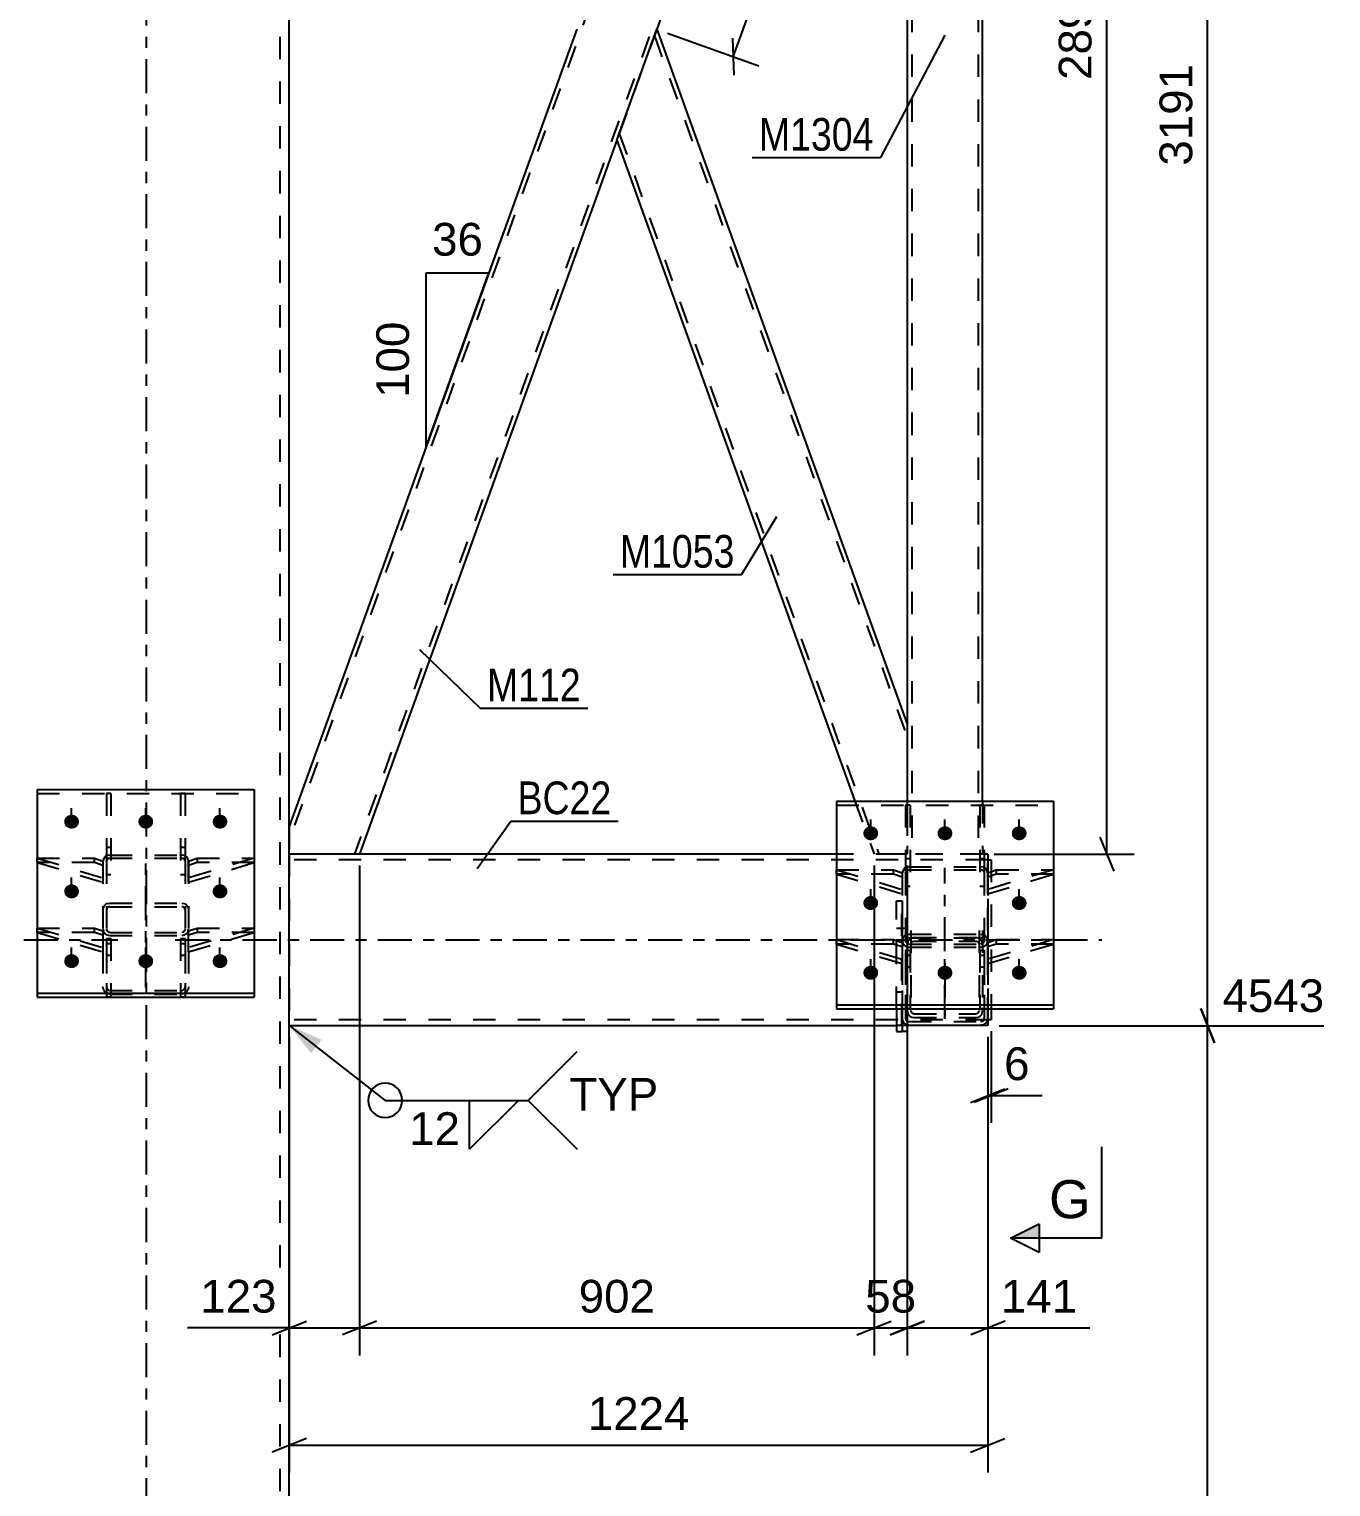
# Model space of a CAD drawing. Header units: millimetres. Extents: x -315 to 526, y -215 to 379.
# Drawn here: x -211.8 to -97.7, y 84.2 to 211.9 of the extents above; entities that cross this region are included whole.
import ezdxf

# ---------------------------------------------------------------- set-up
doc = ezdxf.new("R2010")
doc.units = ezdxf.units.MM
doc.linetypes.add('DXK_LINE_DOT2', pattern=[3.9198, 1.9599, -1.9599])
doc.linetypes.add('DXK_LINE_DOT3', pattern=[5.9187, 2.979, -0.9799, 0.9799, -0.9799])
doc.styles.add('Arial', font='arial.ttf', dxfattribs={"height": 0.2})
doc.styles.add('Arial Narrow', font='ARIALN.TTF', dxfattribs={"height": 0.2})

# ---------------------------------------------------------------- blocks, each defined once
blk = doc.blocks.new('Part-284857918-27413 - 27339')
at = {"color": 7, "linetype": 'DXK_LINE_DOT2'}
for p, q in [((-135, 143.92), (-135, 136.81)), ((-134.6, 143.92), (-135, 143.92)), ((-134.6, 143.92), (-134.6, 136.81)), ((-135, 139.23), (-134.6, 139.23)), ((-135, 138.26), (-134.6, 138.26)), ((-135, 136.81), (-134.6, 136.81))]:
    blk.add_line(p, q, dxfattribs=at)
blk = doc.blocks.new('Part-284857918-27358 - 27339')
at = {"color": 7, "linetype": 'DXK_LINE_DOT2'}
for p, q in [((-134.85, 132.93), (-134.85, 125.94)), ((-134.55, 132.93), (-134.55, 125.94)), ((-128.55, 132.93), (-128.55, 125.94)), ((-128.25, 132.93), (-128.25, 125.94)), ((-134.8, 131.93), (-134.85, 131.68)), ((-134.55, 131.68), (-134.52, 131.8)), ((-134.52, 131.8), (-134.46, 131.91)), ((-134.25, 132.32), (-134.48, 132.27)), ((-134.46, 131.91), (-134.36, 131.98)), ((-134.36, 131.98), (-134.25, 132)), ((-134.25, 132.32), (-128.85, 132.32)), ((-134.25, 132), (-128.85, 132)), ((-128.62, 132.27), (-128.85, 132.32)), ((-128.85, 132), (-128.73, 131.98)), ((-128.73, 131.98), (-128.63, 131.91)), ((-128.63, 131.91), (-128.57, 131.8)), ((-128.57, 131.8), (-128.55, 131.68)), ((-128.25, 131.68), (-128.29, 131.93)), ((-134.85, 125.94), (-134.8, 125.69)), ((-134.52, 125.81), (-134.55, 125.94)), ((-134.46, 125.71), (-134.52, 125.81)), ((-134.48, 125.35), (-134.25, 125.3)), ((-134.36, 125.64), (-134.46, 125.71)), ((-134.25, 125.62), (-134.36, 125.64)), ((-134.25, 125.62), (-128.85, 125.62)), ((-134.25, 125.3), (-128.85, 125.3)), ((-128.73, 125.64), (-128.85, 125.62)), ((-128.85, 125.3), (-128.62, 125.35)), ((-128.63, 125.71), (-128.73, 125.64)), ((-128.57, 125.81), (-128.63, 125.71)), ((-128.55, 125.94), (-128.57, 125.81)), ((-128.29, 125.69), (-128.25, 125.94))]:
    blk.add_line(p, q, dxfattribs=at)
at = {"color": 7, "linetype": 'DXK_LINE_DOT3'}
blk.add_line((-131.55, 130.05), (-131.55, 125.39), dxfattribs=at)
at = {"color": 7, "linetype": 'DXK_LINE_DOT2'}
for centre, start, end in [((-134.22, 131.71), 114.32, 159.2417), ((-128.87, 131.71), 20.7583, 65.68), ((-134.22, 125.91), 200.7583, 245.68), ((-128.87, 125.91), 294.32, 339.2417)]:
    blk.add_arc(centre, 0.621, start, end, dxfattribs=at)
blk = doc.blocks.new('Part-284857918-27341 - 27339')
at = {"color": 2, "linetype": 'Continuous'}
for p, q in [((-141.05, 139.62), (-188.98, 139.62)), ((-127.8, 125.27), (-127.8, 125.24)), ((-127.8, 125.24), (-127.8, 124.62)), ((-188.98, 124.62), (-135.8, 124.62)), ((-127.8, 124.62), (-135.3, 124.62))]:
    blk.add_line(p, q, dxfattribs=at)
at = {"color": 7, "linetype": 'DXK_LINE_DOT2'}
for p, q in [((-188.98, 139.62), (-188.98, 124.62)), ((-127.8, 139.62), (-141.05, 139.62)), ((-127.8, 139.62), (-127.8, 125.24)), ((-127.8, 139.12), (-188.98, 139.12)), ((-127.8, 125.12), (-188.98, 125.12)), ((-127.8, 125.12), (-127.8, 125.16)), ((-135.3, 124.62), (-135.8, 124.62))]:
    blk.add_line(p, q, dxfattribs=at)
at = {"color": 7, "linetype": 'DXK_LINE_DOT3'}
blk.add_line((-198.98, 132.12), (-117.8, 132.12), dxfattribs=at)
blk = doc.blocks.new('Bolt-284857918-27456 - 27339')
at = {"linetype": 'Continuous'}
for points in [[(-208.05, 141.86), (-208.18, 141.87), (-208.31, 141.91), (-208.43, 141.97), (-208.53, 142.06), (-208.61, 142.16), (-208.66, 142.28), (-208.69, 142.4), (-208.69, 142.53), (-208.66, 142.65), (-208.61, 142.77), (-208.53, 142.87), (-208.43, 142.96), (-208.31, 143.02), (-208.18, 143.06), (-208.05, 143.08), (-207.91, 143.06), (-207.78, 143.02), (-207.66, 142.96), (-207.56, 142.87), (-207.48, 142.77), (-207.43, 142.65), (-207.4, 142.53), (-207.4, 142.4), (-207.43, 142.28), (-207.48, 142.16), (-207.56, 142.06), (-207.66, 141.97), (-207.78, 141.91), (-207.91, 141.87)], [(-201.55, 141.86), (-201.68, 141.87), (-201.81, 141.91), (-201.93, 141.97), (-202.03, 142.06), (-202.11, 142.16), (-202.16, 142.28), (-202.19, 142.4), (-202.19, 142.53), (-202.16, 142.65), (-202.11, 142.77), (-202.03, 142.87), (-201.93, 142.96), (-201.81, 143.02), (-201.68, 143.06), (-201.55, 143.08), (-201.41, 143.06), (-201.28, 143.02), (-201.16, 142.96), (-201.06, 142.87), (-200.98, 142.77), (-200.93, 142.65), (-200.9, 142.53), (-200.9, 142.4), (-200.93, 142.28), (-200.98, 142.16), (-201.06, 142.06), (-201.16, 141.97), (-201.28, 141.91), (-201.41, 141.87)], [(-195.05, 141.86), (-195.18, 141.87), (-195.31, 141.91), (-195.43, 141.97), (-195.53, 142.06), (-195.61, 142.16), (-195.66, 142.28), (-195.69, 142.4), (-195.69, 142.53), (-195.66, 142.65), (-195.61, 142.77), (-195.53, 142.87), (-195.43, 142.96), (-195.31, 143.02), (-195.18, 143.06), (-195.05, 143.08), (-194.91, 143.06), (-194.78, 143.02), (-194.66, 142.96), (-194.56, 142.87), (-194.48, 142.77), (-194.43, 142.65), (-194.4, 142.53), (-194.4, 142.4), (-194.43, 142.28), (-194.48, 142.16), (-194.56, 142.06), (-194.66, 141.97), (-194.78, 141.91), (-194.91, 141.87)], [(-208.05, 135.75), (-208.18, 135.76), (-208.31, 135.8), (-208.43, 135.86), (-208.53, 135.95), (-208.61, 136.05), (-208.66, 136.17), (-208.69, 136.29), (-208.69, 136.42), (-208.66, 136.55), (-208.61, 136.66), (-208.53, 136.77), (-208.43, 136.85), (-208.31, 136.92), (-208.18, 136.96), (-208.05, 136.97), (-207.91, 136.96), (-207.78, 136.92), (-207.66, 136.85), (-207.56, 136.77), (-207.48, 136.66), (-207.43, 136.55), (-207.4, 136.42), (-207.4, 136.29), (-207.43, 136.17), (-207.48, 136.05), (-207.56, 135.95), (-207.66, 135.86), (-207.78, 135.8), (-207.91, 135.76)], [(-195.05, 135.75), (-195.18, 135.76), (-195.31, 135.8), (-195.43, 135.86), (-195.53, 135.95), (-195.61, 136.05), (-195.66, 136.17), (-195.69, 136.29), (-195.69, 136.42), (-195.66, 136.55), (-195.61, 136.66), (-195.53, 136.77), (-195.43, 136.85), (-195.31, 136.92), (-195.18, 136.96), (-195.05, 136.97), (-194.91, 136.96), (-194.78, 136.92), (-194.66, 136.85), (-194.56, 136.77), (-194.48, 136.66), (-194.43, 136.55), (-194.4, 136.42), (-194.4, 136.29), (-194.43, 136.17), (-194.48, 136.05), (-194.56, 135.95), (-194.66, 135.86), (-194.78, 135.8), (-194.91, 135.76)], [(-208.05, 129.64), (-208.18, 129.65), (-208.31, 129.69), (-208.43, 129.76), (-208.53, 129.84), (-208.61, 129.94), (-208.66, 130.06), (-208.69, 130.19), (-208.69, 130.31), (-208.66, 130.44), (-208.61, 130.56), (-208.53, 130.66), (-208.43, 130.74), (-208.31, 130.81), (-208.18, 130.85), (-208.05, 130.86), (-207.91, 130.85), (-207.78, 130.81), (-207.66, 130.74), (-207.56, 130.66), (-207.48, 130.56), (-207.43, 130.44), (-207.4, 130.31), (-207.4, 130.19), (-207.43, 130.06), (-207.48, 129.94), (-207.56, 129.84), (-207.66, 129.76), (-207.78, 129.69), (-207.91, 129.65)], [(-201.55, 129.64), (-201.68, 129.65), (-201.81, 129.69), (-201.93, 129.76), (-202.03, 129.84), (-202.11, 129.94), (-202.16, 130.06), (-202.19, 130.19), (-202.19, 130.31), (-202.16, 130.44), (-202.11, 130.56), (-202.03, 130.66), (-201.93, 130.74), (-201.81, 130.81), (-201.68, 130.85), (-201.55, 130.86), (-201.41, 130.85), (-201.28, 130.81), (-201.16, 130.74), (-201.06, 130.66), (-200.98, 130.56), (-200.93, 130.44), (-200.9, 130.31), (-200.9, 130.19), (-200.93, 130.06), (-200.98, 129.94), (-201.06, 129.84), (-201.16, 129.76), (-201.28, 129.69), (-201.41, 129.65)], [(-195.05, 129.64), (-195.18, 129.65), (-195.31, 129.69), (-195.43, 129.76), (-195.53, 129.84), (-195.61, 129.94), (-195.66, 130.06), (-195.69, 130.19), (-195.69, 130.31), (-195.66, 130.44), (-195.61, 130.56), (-195.53, 130.66), (-195.43, 130.74), (-195.31, 130.81), (-195.18, 130.85), (-195.05, 130.86), (-194.91, 130.85), (-194.78, 130.81), (-194.66, 130.74), (-194.56, 130.66), (-194.48, 130.56), (-194.43, 130.44), (-194.4, 130.31), (-194.4, 130.19), (-194.43, 130.06), (-194.48, 129.94), (-194.56, 129.84), (-194.66, 129.76), (-194.78, 129.69), (-194.91, 129.65)]]:
    blk.add_hatch(color=1, dxfattribs=at).paths.add_polyline_path(points)
at = {"color": 1, "linetype": 'Continuous'}
for p, q in [((-208.05, 141.87), (-208.05, 143.66)), ((-201.55, 141.87), (-201.55, 143.66)), ((-195.05, 141.87), (-195.05, 143.66)), ((-208.05, 135.76), (-208.05, 137.56)), ((-195.05, 135.76), (-195.05, 137.56)), ((-208.05, 129.65), (-208.05, 131.45)), ((-201.55, 129.65), (-201.55, 131.45)), ((-195.05, 129.65), (-195.05, 131.45))]:
    blk.add_line(p, q, dxfattribs=at)
blk = doc.blocks.new('Part-284857918-27343 - 27339')
at = {"color": 7, "linetype": 'DXK_LINE_DOT2'}
for p, q in [((-137.33, 284.12), (-188.98, 140.86)), ((-134.85, 273.92), (-183.26, 139.62)), ((-156.79, 211.87), (-160.3, 202.14)), ((-188.98, 142.04), (-188.98, 139.62)), ((-182.83, 139.62), (-188.98, 139.62))]:
    blk.add_line(p, q, dxfattribs=at)
at = {"color": 2, "linetype": 'Continuous'}
for p, q in [((-134.85, 272.74), (-156.79, 211.87)), ((-163.8, 211.87), (-188.98, 142.04)), ((-160.3, 202.14), (-182.83, 139.62))]:
    blk.add_line(p, q, dxfattribs=at)
blk = doc.blocks.new('Part-284857918-27344 - 27339')
at = {"color": 7, "linetype": 'DXK_LINE_DOT2'}
for p, q in [((-134.45, 284.12), (-134.45, 139.62)), ((-128.65, 284.12), (-128.65, 139.62)), ((-134.85, 151.01), (-134.85, 139.62)), ((-128.25, 144.27), (-128.25, 139.62)), ((-128.25, 139.62), (-134.85, 139.62))]:
    blk.add_line(p, q, dxfattribs=at)
at = {"color": 2, "linetype": 'Continuous'}
for p, q in [((-128.25, 144.27), (-128.25, 284.12)), ((-134.85, 272.74), (-134.85, 151.01))]:
    blk.add_line(p, q, dxfattribs=at)
blk = doc.blocks.new('Part-284857918-27346 - 27339')
at = {"color": 7, "linetype": 'DXK_LINE_DOT2'}
for p, q in [((-205.25, 139.19), (-205.3, 138.98)), ((-205.12, 139.37), (-205.25, 139.19)), ((-204.93, 139.5), (-205.12, 139.37)), ((-204.97, 139.08), (-204.91, 139.18)), ((-204.7, 139.54), (-204.93, 139.5)), ((-204.91, 139.18), (-204.81, 139.24)), ((-204.81, 139.24), (-204.7, 139.26)), ((-204.7, 139.54), (-198.4, 139.54)), ((-204.7, 139.26), (-198.4, 139.26)), ((-198.17, 139.5), (-198.4, 139.54)), ((-198.4, 139.26), (-198.28, 139.24)), ((-198.28, 139.24), (-198.18, 139.18)), ((-198.18, 139.18), (-198.12, 139.08)), ((-197.97, 139.37), (-198.17, 139.5)), ((-197.84, 139.19), (-197.97, 139.37)), ((-197.8, 138.98), (-197.84, 139.19)), ((-205.3, 138.98), (-205.3, 128)), ((-205, 138.98), (-204.97, 139.08)), ((-205, 138.98), (-205, 128)), ((-198.12, 139.08), (-198.1, 138.98)), ((-198.1, 138.98), (-198.1, 128)), ((-197.8, 138.98), (-197.8, 128)), ((-204.93, 135.29), (-204.7, 135.34)), ((-204.7, 135.34), (-198.4, 135.34)), ((-198.4, 135.34), (-198.17, 135.29)), ((-205.3, 134.7), (-205.25, 134.95)), ((-204.97, 134.83), (-205, 134.7)), ((-204.91, 134.93), (-204.97, 134.83)), ((-204.81, 135), (-204.91, 134.93)), ((-204.7, 135.02), (-204.81, 135)), ((-204.7, 135.02), (-198.4, 135.02)), ((-198.28, 135), (-198.4, 135.02)), ((-198.18, 134.93), (-198.28, 135)), ((-198.12, 134.83), (-198.18, 134.93)), ((-198.1, 134.7), (-198.12, 134.83)), ((-197.84, 134.95), (-197.8, 134.7)), ((-205.3, 133.06), (-205.25, 132.84)), ((-205.25, 132.84), (-205.12, 132.66)), ((-204.97, 132.95), (-205, 133.06)), ((-204.91, 132.86), (-204.97, 132.95)), ((-204.81, 132.8), (-204.91, 132.86)), ((-204.7, 132.77), (-204.81, 132.8)), ((-204.7, 132.77), (-198.4, 132.77)), ((-198.28, 132.8), (-198.4, 132.77)), ((-198.18, 132.86), (-198.28, 132.8)), ((-198.12, 132.95), (-198.18, 132.86)), ((-198.1, 133.06), (-198.12, 132.95)), ((-197.97, 132.66), (-197.84, 132.84)), ((-197.84, 132.84), (-197.8, 133.06)), ((-205.12, 132.66), (-204.93, 132.54)), ((-204.93, 132.54), (-204.7, 132.49)), ((-204.7, 132.49), (-198.4, 132.49)), ((-198.4, 132.49), (-198.17, 132.54)), ((-198.17, 132.54), (-197.97, 132.66)), ((-205.25, 127.76), (-205.3, 128)), ((-205, 128), (-204.97, 127.88)), ((-204.97, 127.88), (-204.91, 127.77)), ((-204.91, 127.77), (-204.81, 127.71)), ((-204.81, 127.71), (-204.7, 127.68)), ((-204.7, 127.68), (-198.4, 127.68)), ((-198.4, 127.68), (-198.28, 127.71)), ((-198.28, 127.71), (-198.18, 127.77)), ((-198.18, 127.77), (-198.12, 127.88)), ((-198.12, 127.88), (-198.1, 128)), ((-197.8, 128), (-197.84, 127.76)), ((-204.7, 127.36), (-204.93, 127.41)), ((-204.7, 127.36), (-198.4, 127.36)), ((-198.17, 127.41), (-198.4, 127.36))]:
    blk.add_line(p, q, dxfattribs=at)
at = {"color": 7, "linetype": 'DXK_LINE_DOT3'}
blk.add_line((-201.55, 127.93), (-201.55, 139.44), dxfattribs=at)
at = {"color": 7, "linetype": 'DXK_LINE_DOT2'}
for centre, start, end in [((-204.67, 134.73), 114.32, 159.2417), ((-198.42, 134.73), 20.7583, 65.68), ((-204.67, 127.98), 200.7583, 245.68), ((-198.42, 127.98), 294.32, 339.2417)]:
    blk.add_arc(centre, 0.621, start, end, dxfattribs=at)
blk = doc.blocks.new('Part-284857918-27412 - 27339')
at = {"color": 7, "linetype": 'DXK_LINE_DOT2'}
for p, q in [((-127.8, 131.87), (-127.05, 132.13)), ((-122.05, 132.13), (-127.8, 130.42)), ((-127.8, 130.04), (-127.8, 131.87)), ((-127.05, 131.75), (-127.8, 131.5)), ((-127.8, 130.04), (-122.05, 131.75)), ((-127.05, 132.13), (-122.05, 132.13)), ((-127.05, 132.13), (-127.05, 131.75)), ((-122.05, 131.75), (-127.05, 131.75)), ((-122.05, 132.13), (-122.05, 131.75))]:
    blk.add_line(p, q, dxfattribs=at)
blk = doc.blocks.new('Part-284857918-27411 - 27339')
at = {"color": 7, "linetype": 'DXK_LINE_DOT2'}
for p, q in [((-127.8, 137.98), (-127.05, 138.24)), ((-122.05, 138.24), (-127.8, 136.53)), ((-127.8, 136.15), (-127.8, 137.98)), ((-127.05, 138.24), (-122.05, 138.24)), ((-127.05, 138.24), (-127.05, 137.86)), ((-122.05, 138.24), (-122.05, 137.86)), ((-127.05, 137.86), (-127.8, 137.61)), ((-127.8, 136.15), (-122.05, 137.86)), ((-122.05, 137.86), (-127.05, 137.86))]:
    blk.add_line(p, q, dxfattribs=at)
blk = doc.blocks.new('Part-284857918-27348 - 27339')
at = {"color": 7, "linetype": 'DXK_LINE_DOT2'}
for p, q in [((-135.25, 138.17), (-135.3, 137.96)), ((-135.3, 137.96), (-135.3, 125.27)), ((-135.12, 138.36), (-135.25, 138.17)), ((-134.93, 138.48), (-135.12, 138.36)), ((-135, 137.96), (-134.97, 138.06)), ((-135, 137.96), (-135, 125.27)), ((-134.97, 138.06), (-134.91, 138.16)), ((-134.7, 138.52), (-134.93, 138.48)), ((-134.91, 138.16), (-134.81, 138.22)), ((-134.81, 138.22), (-134.7, 138.24)), ((-134.7, 138.52), (-128.4, 138.52)), ((-134.7, 138.24), (-128.4, 138.24)), ((-128.17, 138.48), (-128.4, 138.52)), ((-128.4, 138.24), (-128.28, 138.22)), ((-128.28, 138.22), (-128.18, 138.16)), ((-128.18, 138.16), (-128.12, 138.06)), ((-127.97, 138.36), (-128.17, 138.48)), ((-128.12, 138.06), (-128.1, 137.96)), ((-128.1, 137.96), (-128.1, 125.27)), ((-127.84, 138.17), (-127.97, 138.36)), ((-127.8, 137.96), (-127.84, 138.17)), ((-127.8, 137.96), (-127.8, 126.07)), ((-135.3, 131.98), (-135.25, 132.22)), ((-135.3, 132.04), (-135.25, 131.82)), ((-135.25, 131.82), (-135.12, 131.64)), ((-135.12, 131.64), (-134.93, 131.52)), ((-134.97, 132.1), (-135, 131.98)), ((-134.97, 131.93), (-135, 132.04)), ((-134.91, 132.2), (-134.97, 132.1)), ((-134.91, 131.84), (-134.97, 131.93)), ((-134.93, 132.57), (-134.7, 132.61)), ((-134.93, 131.52), (-134.7, 131.47)), ((-134.81, 132.27), (-134.91, 132.2)), ((-134.81, 131.78), (-134.91, 131.84)), ((-134.7, 132.29), (-134.81, 132.27)), ((-134.7, 131.75), (-134.81, 131.78)), ((-134.7, 132.61), (-128.4, 132.61)), ((-134.7, 132.29), (-128.4, 132.29)), ((-134.7, 131.75), (-128.4, 131.75)), ((-128.4, 132.61), (-128.17, 132.57)), ((-128.28, 132.27), (-128.4, 132.29)), ((-128.28, 131.78), (-128.4, 131.75)), ((-128.4, 131.47), (-128.17, 131.52)), ((-128.18, 132.2), (-128.28, 132.27)), ((-128.18, 131.84), (-128.28, 131.78)), ((-128.12, 132.1), (-128.18, 132.2)), ((-128.12, 131.93), (-128.18, 131.84)), ((-128.17, 131.52), (-127.97, 131.64)), ((-128.1, 131.98), (-128.12, 132.1)), ((-128.1, 132.04), (-128.12, 131.93)), ((-127.97, 131.64), (-127.84, 131.82)), ((-127.84, 132.22), (-127.8, 131.98)), ((-127.84, 131.82), (-127.8, 132.04)), ((-134.7, 131.47), (-128.4, 131.47)), ((-135, 125.27), (-134.97, 125.15)), ((-134.97, 125.15), (-134.91, 125.05)), ((-128.18, 125.05), (-128.12, 125.15)), ((-128.12, 125.15), (-128.1, 125.27)), ((-134.91, 125.05), (-134.81, 124.98)), ((-134.81, 124.98), (-134.7, 124.95)), ((-134.7, 124.95), (-128.4, 124.95)), ((-128.4, 124.95), (-128.28, 124.98)), ((-128.28, 124.98), (-128.18, 125.05))]:
    blk.add_line(p, q, dxfattribs=at)
at = {"color": 7, "linetype": 'DXK_LINE_DOT3'}
blk.add_line((-131.55, 125.2), (-131.55, 138.42), dxfattribs=at)
at = {"color": 2, "linetype": 'Continuous'}
for p, q in [((-135.25, 125.03), (-135.3, 125.27)), ((-127.8, 125.27), (-127.84, 125.03)), ((-127.8, 126.07), (-127.8, 125.27)), ((-134.7, 124.63), (-134.93, 124.68)), ((-134.7, 124.63), (-128.4, 124.63)), ((-128.17, 124.68), (-128.4, 124.63))]:
    blk.add_line(p, q, dxfattribs=at)
at = {"color": 7, "linetype": 'DXK_LINE_DOT2'}
for centre, start, end in [((-134.67, 132), 114.3199, 159.2416), ((-128.42, 132), 20.7584, 65.6801)]:
    blk.add_arc(centre, 0.621, start, end, dxfattribs=at)
at = {"color": 2, "linetype": 'Continuous'}
for centre, start, end in [((-134.67, 125.25), 200.7584, 245.6801), ((-128.42, 125.25), 294.3199, 339.2416)]:
    blk.add_arc(centre, 0.621, start, end, dxfattribs=at)
blk = doc.blocks.new('Part-284857918-27414 - 27339')
at = {"color": 7, "linetype": 'DXK_LINE_DOT2'}
for p, q in [((-128.5, 143.92), (-128.5, 136.81)), ((-128.1, 143.92), (-128.5, 143.92)), ((-128.1, 143.92), (-128.1, 136.81)), ((-128.5, 139.23), (-128.1, 139.23)), ((-128.5, 138.26), (-128.1, 138.26)), ((-128.5, 136.81), (-128.1, 136.81))]:
    blk.add_line(p, q, dxfattribs=at)
blk = doc.blocks.new('Part-284857918-27408 - 27339')
at = {"color": 7, "linetype": 'DXK_LINE_DOT3'}
blk.add_line((-201.48, 64.22), (-201.48, 312.87), dxfattribs=at)
at = {"color": 7, "linetype": 'DXK_LINE_DOT2'}
blk.add_line((-189.78, 64.22), (-189.78, 302.87), dxfattribs=at)
at = {"color": 2, "linetype": 'Continuous'}
blk.add_line((-188.98, 64.22), (-188.98, 302.87), dxfattribs=at)
blk = doc.blocks.new('Part-284857918-27363 - 27339')
at = {"color": 2, "linetype": 'Continuous'}
for p, q in [((-141.05, 144.27), (-122.05, 144.27)), ((-141.05, 144.27), (-141.05, 126.07)), ((-122.05, 144.27), (-122.05, 126.07)), ((-141.05, 126.41), (-122.05, 126.41)), ((-141.05, 126.07), (-122.05, 126.07))]:
    blk.add_line(p, q, dxfattribs=at)
at = {"color": 7, "linetype": 'DXK_LINE_DOT2'}
blk.add_line((-141.05, 143.92), (-122.05, 143.92), dxfattribs=at)
blk = doc.blocks.new('Part-284857918-27416 - 27339')
at = {"color": 7, "linetype": 'DXK_LINE_DOT2'}
for p, q in [((-128.5, 131.22), (-128.5, 126.07)), ((-128.5, 131.22), (-128.1, 131.22)), ((-128.5, 130.77), (-128.1, 130.77)), ((-128.1, 131.22), (-128.1, 126.07)), ((-128.5, 129.76), (-128.1, 129.76))]:
    blk.add_line(p, q, dxfattribs=at)
at = {"color": 2, "linetype": 'Continuous'}
blk.add_line((-128.1, 126.07), (-128.5, 126.07), dxfattribs=at)
blk = doc.blocks.new('Part-284857918-27368 - 27339')
at = {"color": 2, "linetype": 'Continuous'}
for p, q in [((-211.05, 145.29), (-192.05, 145.29)), ((-211.05, 145.29), (-211.05, 127.09)), ((-192.05, 145.29), (-192.05, 127.09)), ((-211.05, 127.43), (-192.05, 127.43)), ((-211.05, 127.09), (-192.05, 127.09))]:
    blk.add_line(p, q, dxfattribs=at)
at = {"color": 7, "linetype": 'DXK_LINE_DOT2'}
blk.add_line((-211.05, 144.94), (-192.05, 144.94), dxfattribs=at)
blk = doc.blocks.new('Part-284857918-27371 - 27339')
at = {"color": 2, "linetype": 'Continuous'}
for p, q in [((-160.3, 202.14), (-156.79, 211.87)), ((-156.79, 211.87), (-134.85, 151.01)), ((-160.3, 202.14), (-139.43, 144.27)), ((-134.85, 151.01), (-134.85, 148.65)), ((-134.85, 148.65), (-134.85, 144.27))]:
    blk.add_line(p, q, dxfattribs=at)
at = {"color": 7, "linetype": 'DXK_LINE_DOT2'}
for p, q in [((-157, 211.28), (-134.85, 149.83)), ((-160.08, 202.73), (-160.07, 202.78)), ((-160.08, 202.73), (-137.33, 139.62)), ((-134.85, 150.83), (-134.85, 148.65)), ((-139.43, 144.27), (-137.76, 139.62)), ((-134.85, 144.27), (-134.85, 139.62)), ((-134.85, 139.62), (-137.76, 139.62))]:
    blk.add_line(p, q, dxfattribs=at)
blk = doc.blocks.new('Part-284857918-27374 - 27339')
at = {"color": 7, "linetype": 'DXK_LINE_DOT2'}
for p, q in [((-135.35, 134.39), (-135.35, 124.1)), ((-134.85, 134.39), (-134.85, 124.62)), ((-135.35, 133.15), (-134.85, 133.15)), ((-135.3, 124.1), (-135.35, 124.1))]:
    blk.add_line(p, q, dxfattribs=at)
at = {"color": 2, "linetype": 'Continuous'}
for p, q in [((-134.85, 124.1), (-135.3, 124.1)), ((-134.85, 124.62), (-134.85, 124.1))]:
    blk.add_line(p, q, dxfattribs=at)
blk = doc.blocks.new('Part-284857918-27375 - 27339')
at = {"color": 7, "linetype": 'DXK_LINE_DOT2'}
for p, q in [((-135.8, 126.07), (-135.8, 135.53)), ((-135.8, 135.53), (-135.3, 135.53)), ((-135.3, 135.53), (-135.3, 126.07)), ((-135.8, 133.15), (-135.3, 133.15)), ((-135.3, 127.54), (-135.8, 127.54))]:
    blk.add_line(p, q, dxfattribs=at)
at = {"color": 2, "linetype": 'Continuous'}
for p, q in [((-135.8, 126.07), (-135.8, 124.1)), ((-135.3, 126.07), (-135.3, 124.1)), ((-135.8, 124.1), (-135.3, 124.1))]:
    blk.add_line(p, q, dxfattribs=at)
blk = doc.blocks.new('Part-284857918-27377 - 27339')
at = {"color": 2, "linetype": 'Continuous'}
for p, q in [((-237.73, 139.62), (-236.98, 139.62)), ((-231.73, 139.62), (-213.98, 139.62)), ((-237.73, 124.62), (-236.98, 124.62)), ((-231.73, 124.62), (-213.98, 124.62))]:
    blk.add_line(p, q, dxfattribs=at)
at = {"color": 7, "linetype": 'DXK_LINE_DOT2'}
for p, q in [((-237.73, 139.62), (-237.73, 124.62)), ((-236.98, 139.62), (-231.73, 139.62)), ((-213.98, 139.62), (-213.98, 124.62)), ((-237.73, 139.12), (-213.98, 139.12)), ((-237.73, 125.12), (-213.98, 125.12)), ((-236.98, 124.62), (-231.73, 124.62))]:
    blk.add_line(p, q, dxfattribs=at)
at = {"color": 7, "linetype": 'DXK_LINE_DOT3'}
blk.add_line((-247.73, 132.12), (-203.98, 132.12), dxfattribs=at)
blk = doc.blocks.new('Part-284857918-27407 - 27339')
at = {"color": 7, "linetype": 'DXK_LINE_DOT2'}
for p, q in [((-127.8, 125.12), (-127.8, 139.12)), ((-127.8, 139.12), (-127.5, 139.12)), ((-127.5, 139.12), (-127.5, 126.07))]:
    blk.add_line(p, q, dxfattribs=at)
at = {"color": 2, "linetype": 'Continuous'}
for p, q in [((-127.5, 125.12), (-127.8, 125.12)), ((-127.5, 126.07), (-127.5, 125.12))]:
    blk.add_line(p, q, dxfattribs=at)
blk = doc.blocks.new('Part-284857918-27409 - 27339')
at = {"color": 7, "linetype": 'DXK_LINE_DOT2'}
for p, q in [((-141.05, 137.86), (-141.05, 138.24)), ((-141.05, 138.24), (-136.05, 138.24)), ((-141.05, 138.24), (-135.3, 136.53)), ((-136.05, 137.86), (-136.05, 138.24)), ((-136.05, 138.24), (-135.3, 137.98)), ((-135.3, 137.98), (-135.3, 136.15)), ((-136.05, 137.86), (-141.05, 137.86)), ((-141.05, 137.86), (-135.3, 136.15)), ((-135.3, 137.61), (-136.05, 137.86))]:
    blk.add_line(p, q, dxfattribs=at)
blk = doc.blocks.new('Part-284857918-27410 - 27339')
at = {"color": 7, "linetype": 'DXK_LINE_DOT2'}
for p, q in [((-141.05, 131.75), (-141.05, 132.13)), ((-141.05, 132.13), (-136.05, 132.13)), ((-141.05, 132.13), (-135.3, 130.42)), ((-136.05, 131.75), (-141.05, 131.75)), ((-141.05, 131.75), (-135.3, 130.04)), ((-136.05, 131.75), (-136.05, 132.13)), ((-136.05, 132.13), (-135.3, 131.87)), ((-135.3, 131.5), (-136.05, 131.75)), ((-135.3, 131.87), (-135.3, 130.04))]:
    blk.add_line(p, q, dxfattribs=at)
blk = doc.blocks.new('Part-284857918-27415 - 27339')
at = {"color": 7, "linetype": 'DXK_LINE_DOT2'}
for p, q in [((-135, 131.22), (-135, 126.07)), ((-135, 131.22), (-134.6, 131.22)), ((-135, 130.77), (-134.6, 130.77)), ((-134.6, 131.22), (-134.6, 126.07)), ((-135, 129.76), (-134.6, 129.76))]:
    blk.add_line(p, q, dxfattribs=at)
at = {"color": 2, "linetype": 'Continuous'}
blk.add_line((-134.6, 126.07), (-135, 126.07), dxfattribs=at)
blk = doc.blocks.new('Part-284857918-27441 - 27339')
at = {"color": 7, "linetype": 'DXK_LINE_DOT2'}
for p, q in [((-211.05, 138.88), (-211.05, 139.26)), ((-211.05, 139.26), (-206.05, 139.26)), ((-211.05, 139.26), (-205.3, 137.55)), ((-206.05, 138.88), (-206.05, 139.26)), ((-206.05, 139.26), (-205.3, 139)), ((-206.05, 138.88), (-211.05, 138.88)), ((-211.05, 138.88), (-205.3, 137.17)), ((-205.3, 138.63), (-206.05, 138.88)), ((-205.3, 139), (-205.3, 137.17))]:
    blk.add_line(p, q, dxfattribs=at)
blk = doc.blocks.new('Part-284857918-27442 - 27339')
at = {"color": 7, "linetype": 'DXK_LINE_DOT2'}
for p, q in [((-211.05, 132.77), (-211.05, 133.15)), ((-211.05, 133.15), (-206.05, 133.15)), ((-211.05, 133.15), (-205.3, 131.44)), ((-206.05, 132.77), (-211.05, 132.77)), ((-211.05, 132.77), (-205.3, 131.06)), ((-206.05, 132.77), (-206.05, 133.15)), ((-206.05, 133.15), (-205.3, 132.89)), ((-205.3, 132.52), (-206.05, 132.77)), ((-205.3, 132.89), (-205.3, 131.06))]:
    blk.add_line(p, q, dxfattribs=at)
blk = doc.blocks.new('Part-284857918-27443 - 27339')
at = {"color": 7, "linetype": 'DXK_LINE_DOT2'}
for p, q in [((-197.8, 139), (-197.05, 139.26)), ((-192.05, 139.26), (-197.8, 137.55)), ((-197.05, 139.26), (-192.05, 139.26)), ((-197.05, 139.26), (-197.05, 138.88)), ((-192.05, 139.26), (-192.05, 138.88)), ((-197.8, 137.17), (-197.8, 139)), ((-197.05, 138.88), (-197.8, 138.63)), ((-197.8, 137.17), (-192.05, 138.88)), ((-192.05, 138.88), (-197.05, 138.88))]:
    blk.add_line(p, q, dxfattribs=at)
blk = doc.blocks.new('Part-284857918-27444 - 27339')
at = {"color": 7, "linetype": 'DXK_LINE_DOT2'}
for p, q in [((-197.8, 132.89), (-197.05, 133.15)), ((-192.05, 133.15), (-197.8, 131.44)), ((-197.8, 131.06), (-197.8, 132.89)), ((-197.05, 132.77), (-197.8, 132.52)), ((-197.8, 131.06), (-192.05, 132.77)), ((-197.05, 133.15), (-192.05, 133.15)), ((-197.05, 133.15), (-197.05, 132.77)), ((-192.05, 132.77), (-197.05, 132.77)), ((-192.05, 133.15), (-192.05, 132.77))]:
    blk.add_line(p, q, dxfattribs=at)
blk = doc.blocks.new('Part-284857918-27445 - 27339')
at = {"color": 7, "linetype": 'DXK_LINE_DOT2'}
for p, q in [((-205, 144.94), (-205, 137.83)), ((-204.6, 144.94), (-205, 144.94)), ((-204.6, 144.94), (-204.6, 137.83)), ((-205, 140.24), (-204.6, 140.24)), ((-205, 139.28), (-204.6, 139.28)), ((-205, 137.83), (-204.6, 137.83))]:
    blk.add_line(p, q, dxfattribs=at)
blk = doc.blocks.new('Part-284857918-27446 - 27339')
at = {"color": 7, "linetype": 'DXK_LINE_DOT2'}
for p, q in [((-198.5, 144.94), (-198.5, 137.83)), ((-198.1, 144.94), (-198.5, 144.94)), ((-198.1, 144.94), (-198.1, 137.83)), ((-198.5, 140.24), (-198.1, 140.24)), ((-198.5, 139.28), (-198.1, 139.28)), ((-198.5, 137.83), (-198.1, 137.83))]:
    blk.add_line(p, q, dxfattribs=at)
blk = doc.blocks.new('Part-284857918-27447 - 27339')
at = {"color": 7, "linetype": 'DXK_LINE_DOT2'}
for p, q in [((-205, 132.24), (-205, 127.09)), ((-205, 132.24), (-204.6, 132.24)), ((-205, 131.79), (-204.6, 131.79)), ((-204.6, 132.24), (-204.6, 127.09)), ((-205, 130.78), (-204.6, 130.78))]:
    blk.add_line(p, q, dxfattribs=at)
at = {"color": 2, "linetype": 'Continuous'}
blk.add_line((-204.6, 127.09), (-205, 127.09), dxfattribs=at)
blk = doc.blocks.new('Part-284857918-27448 - 27339')
at = {"color": 7, "linetype": 'DXK_LINE_DOT2'}
for p, q in [((-198.5, 132.24), (-198.5, 127.09)), ((-198.5, 132.24), (-198.1, 132.24)), ((-198.5, 131.79), (-198.1, 131.79)), ((-198.1, 132.24), (-198.1, 127.09)), ((-198.5, 130.78), (-198.1, 130.78))]:
    blk.add_line(p, q, dxfattribs=at)
at = {"color": 2, "linetype": 'Continuous'}
blk.add_line((-198.1, 127.09), (-198.5, 127.09), dxfattribs=at)
blk = doc.blocks.new('Bolt-284857918-27453 - 27339')
at = {"linetype": 'Continuous'}
for points in [[(-138.05, 140.84), (-138.18, 140.85), (-138.31, 140.89), (-138.43, 140.95), (-138.53, 141.04), (-138.61, 141.14), (-138.67, 141.26), (-138.69, 141.38), (-138.69, 141.51), (-138.67, 141.64), (-138.61, 141.75), (-138.53, 141.86), (-138.43, 141.94), (-138.31, 142), (-138.18, 142.04), (-138.05, 142.06), (-137.91, 142.04), (-137.78, 142), (-137.66, 141.94), (-137.56, 141.86), (-137.48, 141.75), (-137.43, 141.64), (-137.4, 141.51), (-137.4, 141.38), (-137.43, 141.26), (-137.48, 141.14), (-137.56, 141.04), (-137.66, 140.95), (-137.78, 140.89), (-137.91, 140.85)], [(-131.55, 140.84), (-131.68, 140.85), (-131.81, 140.89), (-131.93, 140.95), (-132.03, 141.04), (-132.11, 141.14), (-132.17, 141.26), (-132.19, 141.38), (-132.19, 141.51), (-132.17, 141.64), (-132.11, 141.75), (-132.03, 141.86), (-131.93, 141.94), (-131.81, 142), (-131.68, 142.04), (-131.55, 142.06), (-131.41, 142.04), (-131.28, 142), (-131.16, 141.94), (-131.06, 141.86), (-130.98, 141.75), (-130.93, 141.64), (-130.9, 141.51), (-130.9, 141.38), (-130.93, 141.26), (-130.98, 141.14), (-131.06, 141.04), (-131.16, 140.95), (-131.28, 140.89), (-131.41, 140.85)], [(-125.05, 140.84), (-125.18, 140.85), (-125.31, 140.89), (-125.43, 140.95), (-125.53, 141.04), (-125.61, 141.14), (-125.67, 141.26), (-125.69, 141.38), (-125.69, 141.51), (-125.67, 141.64), (-125.61, 141.75), (-125.53, 141.86), (-125.43, 141.94), (-125.31, 142), (-125.18, 142.04), (-125.05, 142.06), (-124.91, 142.04), (-124.78, 142), (-124.66, 141.94), (-124.56, 141.86), (-124.48, 141.75), (-124.43, 141.64), (-124.4, 141.51), (-124.4, 141.38), (-124.43, 141.26), (-124.48, 141.14), (-124.56, 141.04), (-124.66, 140.95), (-124.78, 140.89), (-124.91, 140.85)], [(-138.05, 134.73), (-138.18, 134.74), (-138.31, 134.78), (-138.43, 134.84), (-138.53, 134.93), (-138.61, 135.03), (-138.67, 135.15), (-138.69, 135.27), (-138.69, 135.4), (-138.67, 135.53), (-138.61, 135.64), (-138.53, 135.75), (-138.43, 135.83), (-138.31, 135.9), (-138.18, 135.94), (-138.05, 135.95), (-137.91, 135.94), (-137.78, 135.9), (-137.66, 135.83), (-137.56, 135.75), (-137.48, 135.64), (-137.43, 135.53), (-137.4, 135.4), (-137.4, 135.27), (-137.43, 135.15), (-137.48, 135.03), (-137.56, 134.93), (-137.66, 134.84), (-137.78, 134.78), (-137.91, 134.74)], [(-125.05, 134.73), (-125.18, 134.74), (-125.31, 134.78), (-125.43, 134.84), (-125.53, 134.93), (-125.61, 135.03), (-125.67, 135.15), (-125.69, 135.27), (-125.69, 135.4), (-125.67, 135.53), (-125.61, 135.64), (-125.53, 135.75), (-125.43, 135.83), (-125.31, 135.9), (-125.18, 135.94), (-125.05, 135.95), (-124.91, 135.94), (-124.78, 135.9), (-124.66, 135.83), (-124.56, 135.75), (-124.48, 135.64), (-124.43, 135.53), (-124.4, 135.4), (-124.4, 135.27), (-124.43, 135.15), (-124.48, 135.03), (-124.56, 134.93), (-124.66, 134.84), (-124.78, 134.78), (-124.91, 134.74)], [(-138.05, 128.62), (-138.18, 128.63), (-138.31, 128.67), (-138.43, 128.74), (-138.53, 128.82), (-138.61, 128.93), (-138.67, 129.04), (-138.69, 129.17), (-138.69, 129.29), (-138.67, 129.42), (-138.61, 129.54), (-138.53, 129.64), (-138.43, 129.72), (-138.31, 129.79), (-138.18, 129.83), (-138.05, 129.84), (-137.91, 129.83), (-137.78, 129.79), (-137.66, 129.72), (-137.56, 129.64), (-137.48, 129.54), (-137.43, 129.42), (-137.4, 129.29), (-137.4, 129.17), (-137.43, 129.04), (-137.48, 128.93), (-137.56, 128.82), (-137.66, 128.74), (-137.78, 128.67), (-137.91, 128.63)], [(-131.55, 128.62), (-131.68, 128.63), (-131.81, 128.67), (-131.93, 128.74), (-132.03, 128.82), (-132.11, 128.93), (-132.17, 129.04), (-132.19, 129.17), (-132.19, 129.29), (-132.17, 129.42), (-132.11, 129.54), (-132.03, 129.64), (-131.93, 129.72), (-131.81, 129.79), (-131.68, 129.83), (-131.55, 129.84), (-131.41, 129.83), (-131.28, 129.79), (-131.16, 129.72), (-131.06, 129.64), (-130.98, 129.54), (-130.93, 129.42), (-130.9, 129.29), (-130.9, 129.17), (-130.93, 129.04), (-130.98, 128.93), (-131.06, 128.82), (-131.16, 128.74), (-131.28, 128.67), (-131.41, 128.63)], [(-125.05, 128.62), (-125.18, 128.63), (-125.31, 128.67), (-125.43, 128.74), (-125.53, 128.82), (-125.61, 128.93), (-125.67, 129.04), (-125.69, 129.17), (-125.69, 129.29), (-125.67, 129.42), (-125.61, 129.54), (-125.53, 129.64), (-125.43, 129.72), (-125.31, 129.79), (-125.18, 129.83), (-125.05, 129.84), (-124.91, 129.83), (-124.78, 129.79), (-124.66, 129.72), (-124.56, 129.64), (-124.48, 129.54), (-124.43, 129.42), (-124.4, 129.29), (-124.4, 129.17), (-124.43, 129.04), (-124.48, 128.93), (-124.56, 128.82), (-124.66, 128.74), (-124.78, 128.67), (-124.91, 128.63)]]:
    blk.add_hatch(color=1, dxfattribs=at).paths.add_polyline_path(points)
at = {"color": 1, "linetype": 'Continuous'}
for p, q in [((-138.05, 140.85), (-138.05, 142.64)), ((-131.55, 140.85), (-131.55, 142.64)), ((-125.05, 140.85), (-125.05, 142.64)), ((-138.05, 134.74), (-138.05, 136.54)), ((-125.05, 134.74), (-125.05, 136.54)), ((-138.05, 128.63), (-138.05, 130.43)), ((-131.55, 128.63), (-131.55, 130.43)), ((-125.05, 128.63), (-125.05, 130.43))]:
    blk.add_line(p, q, dxfattribs=at)
blk = doc.blocks.new('StraightDimension-284857918-30768 - 27339')
at = {"color": 7, "linetype": 'Continuous'}
for p, q in [((-108.54, 124.59), (-108.54, 284.14)), ((-109.14, 126.09), (-107.94, 123.09)), ((-126.8, 124.59), (-98.35, 124.59))]:
    blk.add_line(p, q, dxfattribs=at)
at = {"color": 0}
blk.add_wipeout([(-109.29, 209.41), (-113.49, 209.41), (-113.49, 199.32), (-109.29, 199.32)], dxfattribs=at)
at = {"color": 3, "style": 'Arial'}
blk.add_text('3191', height=2.865, rotation=90.0002, dxfattribs=at).set_placement((-109.89, 199.92))
blk = doc.blocks.new('StraightDimension-284857918-30185 - 27339')
at = {"color": 7, "linetype": 'Continuous'}
for p, q in [((-133.91, 272.4), (-125.9, 269.52)), ((-128.11, 268.71), (-128.22, 271.94)), ((-150.1, 209.46), (-128.16, 270.33)), ((-155.85, 211.53), (-147.85, 208.65)), ((-150.16, 211.08), (-150.05, 207.85))]:
    blk.add_line(p, q, dxfattribs=at)
at = {"color": 0}
blk.add_wipeout([(-138.13, 244.9), (-142.08, 246.32), (-145.5, 236.83), (-141.55, 235.4)], dxfattribs=at)
at = {"color": 3, "style": 'Arial'}
blk.add_text('1294', height=2.865, rotation=70.1759, dxfattribs=at).set_placement((-141.91, 236.17))
blk = doc.blocks.new('StraightDimension-284857918-30960 - 27339')
at = {"color": 7, "linetype": 'Continuous'}
for p, q in [((-137.76, 138.62), (-137.76, 95.72)), ((-134.85, 138.62), (-134.85, 95.72)), ((-139.26, 97.52), (-136.26, 98.72)), ((-133.35, 98.72), (-136.35, 97.52)), ((-137.76, 98.12), (-134.85, 98.12))]:
    blk.add_line(p, q, dxfattribs=at)
at = {"color": 0}
blk.add_wipeout([(-133.48, 98.87), (-133.48, 103.07), (-139.13, 103.07), (-139.13, 98.87)], dxfattribs=at)
at = {"color": 3, "style": 'Arial'}
blk.add_text('58', height=2.865, dxfattribs=at).set_placement((-138.53, 99.47))
blk = doc.blocks.new('StraightDimension-284857918-30959 - 27339')
at = {"color": 7, "linetype": 'Continuous'}
for p, q in [((-134.85, 138.62), (-134.85, 95.72)), ((-127.78, 123.62), (-127.78, 95.72)), ((-136.35, 97.52), (-133.35, 98.72)), ((-126.28, 98.72), (-129.28, 97.52)), ((-134.85, 98.12), (-127.78, 98.12)), ((-127.78, 98.12), (-118.86, 98.12)), ((-127.78, 98.12), (-118.86, 98.12))]:
    blk.add_line(p, q, dxfattribs=at)
at = {"color": 0}
blk.add_wipeout([(-119.38, 98.87), (-119.38, 103.07), (-127.25, 103.07), (-127.25, 98.87)], dxfattribs=at)
at = {"color": 3, "style": 'Arial'}
blk.add_text('141', height=2.865, dxfattribs=at).set_placement((-126.65, 99.47))
blk = doc.blocks.new('StraightDimension-284857918-30088 - 27339')
at = {"color": 7, "linetype": 'Continuous'}
for p, q in [((-188.98, 123.63), (-188.98, 85.45)), ((-127.8, 123.63), (-127.8, 85.45)), ((-187.48, 88.45), (-190.48, 87.25)), ((-129.3, 87.25), (-126.3, 88.45)), ((-188.98, 87.85), (-127.8, 87.85))]:
    blk.add_line(p, q, dxfattribs=at)
at = {"color": 0}
blk.add_wipeout([(-153.34, 88.6), (-153.34, 92.8), (-163.43, 92.8), (-163.43, 88.6)], dxfattribs=at)
at = {"color": 3, "style": 'Arial'}
blk.add_text('1224', height=2.865, dxfattribs=at).set_placement((-162.83, 89.2))
blk = doc.blocks.new('StraightDimension-284857918-30099 - 27339')
at = {"color": 7, "linetype": 'Continuous'}
for p, q in [((-127.5, 124.12), (-127.5, 116.08)), ((-127.8, 123.62), (-127.8, 116.08)), ((-129.3, 117.88), (-126.3, 119.08)), ((-126, 119.08), (-129, 117.88)), ((-127.8, 118.48), (-127.5, 118.48)), ((-127.5, 118.48), (-123.02, 118.48)), ((-127.5, 118.48), (-123.02, 118.48))]:
    blk.add_line(p, q, dxfattribs=at)
at = {"color": 0}
blk.add_wipeout([(-123.55, 119.23), (-123.55, 123.43), (-126.97, 123.43), (-126.97, 119.23)], dxfattribs=at)
at = {"color": 3, "style": 'Arial'}
blk.add_text('6', height=2.87, dxfattribs=at).set_placement((-126.37, 119.83))
blk = doc.blocks.new('AngleDimension-284857918-30110 - 27339')
at = {"color": 7, "linetype": 'Continuous'}
for p, q in [((-170.16, 194.26), (-171.49, 190.54)), ((-176.99, 190.54), (-171.49, 190.54)), ((-176.99, 175.3), (-171.49, 190.54)), ((-176.99, 175.3), (-176.99, 190.54))]:
    blk.add_line(p, q, dxfattribs=at)
at = {"color": 0}
blk.add_wipeout([(-177.89, 186.86), (-182.09, 186.86), (-182.09, 178.98), (-177.89, 178.98)], dxfattribs=at)
at = {"color": 3, "style": 'Arial'}
blk.add_text('100', height=2.865, rotation=90.0002, dxfattribs=at).set_placement((-178.49, 179.58))
at = {"color": 0}
blk.add_wipeout([(-171.42, 191.44), (-171.42, 195.64), (-177.07, 195.64), (-177.07, 191.44)], dxfattribs=at)
at = {"color": 3, "style": 'Arial'}
blk.add_text('36', height=2.865, dxfattribs=at).set_placement((-176.47, 192.04))
blk = doc.blocks.new('StraightDimension-284857918-30769 - 27339')
at = {"color": 7, "linetype": 'Continuous'}
for p, q in [((-107.94, 123.09), (-109.14, 126.09)), ((-126.8, 124.59), (-98.35, 124.59)), ((-108.54, 1.32), (-108.54, 124.59))]:
    blk.add_line(p, q, dxfattribs=at)
at = {"color": 0, "linetype": 'Continuous'}
blk.add_wipeout([(-97.75, 125.19), (-97.75, 129.39), (-107.84, 129.39), (-107.84, 125.19)], dxfattribs=at)
at = {"color": 3, "linetype": 'Continuous', "style": 'Arial'}
blk.add_text('4543', height=2.865, dxfattribs=at).set_placement((-107.24, 125.79))
blk = doc.blocks.new('StraightDimension-284857918-30809 - 27339')
at = {"color": 7, "linetype": 'Continuous'}
for p, q in [((-117.37, 139.62), (-117.37, 284.12)), ((-117.97, 141.12), (-116.77, 138.12)), ((-127.25, 139.62), (-114.97, 139.62))]:
    blk.add_line(p, q, dxfattribs=at)
at = {"color": 0}
blk.add_wipeout([(-118.12, 216.92), (-122.32, 216.92), (-122.32, 206.83), (-118.12, 206.83)], dxfattribs=at)
at = {"color": 3, "style": 'Arial'}
blk.add_text('2890', height=2.865, rotation=90.0002, dxfattribs=at).set_placement((-118.72, 207.43))
blk = doc.blocks.new('StraightDimension-284857918-30961 - 27339')
at = {"color": 7, "linetype": 'Continuous'}
for p, q in [((-182.83, 138.62), (-182.83, 95.72)), ((-137.76, 138.62), (-137.76, 95.72)), ((-181.33, 98.72), (-184.33, 97.52)), ((-139.26, 97.52), (-136.26, 98.72)), ((-182.83, 98.12), (-137.76, 98.12))]:
    blk.add_line(p, q, dxfattribs=at)
at = {"color": 0}
blk.add_wipeout([(-156.36, 98.87), (-156.36, 103.07), (-164.23, 103.07), (-164.23, 98.87)], dxfattribs=at)
at = {"color": 3, "style": 'Arial'}
blk.add_text('902', height=2.865, dxfattribs=at).set_placement((-163.63, 99.47))
blk = doc.blocks.new('StraightDimension-284857918-30962 - 27339')
at = {"color": 7, "linetype": 'Continuous'}
for p, q in [((-182.83, 138.62), (-182.83, 95.72)), ((-188.98, 123.62), (-188.98, 95.72)), ((-190.48, 97.52), (-187.48, 98.72)), ((-181.33, 98.72), (-184.33, 97.52)), ((-188.98, 98.12), (-197.9, 98.12)), ((-188.98, 98.12), (-197.9, 98.12)), ((-188.98, 98.12), (-182.83, 98.12))]:
    blk.add_line(p, q, dxfattribs=at)
at = {"color": 0}
blk.add_wipeout([(-189.5, 98.87), (-189.5, 103.07), (-197.37, 103.07), (-197.37, 98.87)], dxfattribs=at)
at = {"color": 3, "style": 'Arial'}
blk.add_text('123', height=2.865, dxfattribs=at).set_placement((-196.77, 99.47))
blk = doc.blocks.new('Mark-284857918-30217 - 27339')
at = {"color": 0}
blk.add_wipeout([(-160.76, 143.12), (-160.76, 146.12), (-168.98, 146.12), (-168.98, 143.12)], dxfattribs=at)
blk.add_wipeout([(-160.76, 143.12), (-160.76, 146.12), (-168.98, 146.12), (-168.98, 143.12)], dxfattribs=at)
at = {"color": 30, "linetype": 'Continuous'}
for p, q in [((-172.52, 138.35), (-169.58, 142.52)), ((-169.58, 142.52), (-160.16, 142.52))]:
    blk.add_line(p, q, dxfattribs=at)
at = {"color": 3, "style": 'Arial Narrow'}
blk.add_text('BC22', height=2.863, dxfattribs=at).set_placement((-168.98, 143.12))
blk = doc.blocks.new('Mark-284857918-30229 - 27339')
at = {"color": 0}
blk.add_wipeout([(-163.44, 153), (-163.44, 156), (-171.66, 156), (-171.66, 153)], dxfattribs=at)
blk.add_wipeout([(-163.44, 153), (-163.44, 156), (-171.66, 156), (-171.66, 153)], dxfattribs=at)
at = {"color": 30, "linetype": 'Continuous'}
for p, q in [((-177.58, 157.54), (-172.26, 152.4)), ((-172.26, 152.4), (-162.84, 152.4))]:
    blk.add_line(p, q, dxfattribs=at)
at = {"color": 3, "style": 'Arial Narrow'}
blk.add_text('M112', height=2.863, dxfattribs=at).set_placement((-171.66, 153))
blk = doc.blocks.new('Mark-284857918-30232 - 27339')
at = {"color": 0}
blk.add_wipeout([(-149.96, 164.71), (-149.96, 167.71), (-160.02, 167.71), (-160.02, 164.71)], dxfattribs=at)
blk.add_wipeout([(-149.96, 164.71), (-149.96, 167.71), (-160.02, 167.71), (-160.02, 164.71)], dxfattribs=at)
at = {"color": 30, "linetype": 'Continuous'}
for p in [(-146.3, 169.15), (-160.62, 164.11)]:
    blk.add_line(p, (-149.36, 164.11), dxfattribs=at)
at = {"color": 3, "style": 'Arial Narrow'}
blk.add_text('M1053', height=2.863, dxfattribs=at).set_placement((-160.02, 164.71))
blk = doc.blocks.new('Mark-284857918-30267 - 27339')
at = {"color": 0}
blk.add_wipeout([(-137.79, 201.23), (-137.79, 204.23), (-147.84, 204.23), (-147.84, 201.23)], dxfattribs=at)
blk.add_wipeout([(-137.79, 201.23), (-137.79, 204.23), (-147.84, 204.23), (-147.84, 201.23)], dxfattribs=at)
at = {"color": 30, "linetype": 'Continuous'}
for p in [(-131.56, 211.35), (-148.44, 200.63)]:
    blk.add_line(p, (-137.19, 200.63), dxfattribs=at)
at = {"color": 3, "style": 'Arial Narrow'}
blk.add_text('M1304', height=2.863, dxfattribs=at).set_placement((-147.84, 201.23))
blk = doc.blocks.new('SectionMark-284857918-34086 - 27339')
at = {"linetype": 'Continuous'}
blk.add_hatch(color=6, dxfattribs=at).paths.add_polyline_path([(-123.3, 107.23), (-123.3, 105.98), (-125.8, 105.98)])
at = {"color": 6, "linetype": 'Continuous'}
for p, q in [((-117.8, 105.98), (-117.8, 113.98)), ((-125.8, 105.98), (-123.3, 107.23)), ((-117.8, 105.98), (-125.8, 105.98)), ((-123.3, 104.73), (-125.8, 105.98)), ((-123.3, 107.23), (-123.3, 104.73))]:
    blk.add_line(p, q, dxfattribs=at)
at = {"color": 0, "linetype": 'Continuous'}
blk.add_wipeout([(-118.8, 107.73), (-118.8, 111.23), (-122.43, 111.23), (-122.43, 107.73)], dxfattribs=at)
at = {"color": 3, "linetype": 'Continuous', "style": 'Arial'}
blk.add_text('G', height=3.34, dxfattribs=at).set_placement((-122.43, 107.73))
blk = doc.blocks.new('WeldMark-284857918-36872 - 27339')
at = {"linetype": 'Continuous'}
blk.add_hatch(color=30, dxfattribs=at).paths.add_polyline_path([(-187.08, 122.18), (-188.98, 124.62), (-186.15, 123.36)])
at = {"color": 30, "linetype": 'Continuous'}
for p, q in [((-188.98, 124.62), (-180.58, 118.05)), ((-180.58, 118.05), (-168.04, 118.05))]:
    blk.add_line(p, q, dxfattribs=at)
at = {"color": 3, "linetype": 'Continuous'}
for p, q in [((-168.04, 118.05), (-163.75, 122.34)), ((-173.18, 118.05), (-168.89, 118.05)), ((-168.89, 118.05), (-173.18, 113.77)), ((-173.18, 113.77), (-173.18, 118.05)), ((-168.04, 118.05), (-163.75, 113.77))]:
    blk.add_line(p, q, dxfattribs=at)
blk.add_arc((-180.58, 118.05), 1.5, 90, 270, dxfattribs=at)
at = {"color": 0}
blk.add_wipeout([(-173.84, 113.95), (-173.84, 117.35), (-178.68, 117.35), (-178.68, 113.95)], dxfattribs=at)
at = {"color": 3, "linetype": 'Continuous'}
blk.add_arc((-180.58, 118.05), 1.5, 270, 90, dxfattribs=at)
at = {"color": 3, "style": 'Arial'}
blk.add_text('12', height=2.865, dxfattribs=at).set_placement((-178.48, 114.15))
at = {"color": 0, "linetype": 'Continuous'}
blk.add_wipeout([(-156.66, 117.15), (-156.66, 120.15), (-164.44, 120.15), (-164.44, 117.15)], dxfattribs=at)
blk.add_wipeout([(-156.66, 117.15), (-156.66, 120.15), (-164.44, 120.15), (-164.44, 117.15)], dxfattribs=at)
at = {"color": 3, "linetype": 'Continuous', "style": 'Arial'}
blk.add_text('TYP', height=2.865, dxfattribs=at).set_placement((-164.44, 117.15))

msp = doc.modelspace()

# ---------------------------------------------------------------- block references
for name in ['Part-284857918-27408 - 27339', 'Part-284857918-27343 - 27339', 'Part-284857918-27344 - 27339', 'Part-284857918-27371 - 27339', 'Part-284857918-27368 - 27339', 'Part-284857918-27445 - 27339', 'Part-284857918-27446 - 27339', 'Part-284857918-27363 - 27339', 'Bolt-284857918-27456 - 27339', 'Part-284857918-27413 - 27339', 'Part-284857918-27414 - 27339', 'Bolt-284857918-27453 - 27339', 'Part-284857918-27377 - 27339', 'Part-284857918-27441 - 27339', 'Part-284857918-27346 - 27339', 'Part-284857918-27341 - 27339', 'Part-284857918-27443 - 27339', 'Part-284857918-27409 - 27339', 'Part-284857918-27348 - 27339', 'Part-284857918-27407 - 27339', 'Part-284857918-27411 - 27339', 'Part-284857918-27375 - 27339', 'Part-284857918-27374 - 27339', 'Part-284857918-27442 - 27339', 'Part-284857918-27444 - 27339', 'Part-284857918-27358 - 27339', 'Part-284857918-27447 - 27339', 'Part-284857918-27448 - 27339', 'Part-284857918-27410 - 27339', 'Part-284857918-27412 - 27339', 'Part-284857918-27415 - 27339', 'Part-284857918-27416 - 27339']:
    msp.add_blockref(name, (0, 0))

# ---------------------------------------------------------------- next in the draw order: block references
for name in ['StraightDimension-284857918-30768 - 27339', 'AngleDimension-284857918-30110 - 27339', 'Mark-284857918-30232 - 27339', 'Mark-284857918-30229 - 27339', 'StraightDimension-284857918-30960 - 27339']:
    msp.add_blockref(name, (0, 0))

# ---------------------------------------------------------------- next in the draw order: block references
for name in ['StraightDimension-284857918-30185 - 27339', 'StraightDimension-284857918-30959 - 27339']:
    msp.add_blockref(name, (0, 0))

# ---------------------------------------------------------------- next in the draw order: block references
for name in ['StraightDimension-284857918-30809 - 27339', 'Mark-284857918-30267 - 27339', 'StraightDimension-284857918-30088 - 27339']:
    msp.add_blockref(name, (0, 0))

# ---------------------------------------------------------------- next in the draw order: block references
msp.add_blockref('StraightDimension-284857918-30099 - 27339', (0, 0))

# ---------------------------------------------------------------- next in the draw order: block references
msp.add_blockref('StraightDimension-284857918-30769 - 27339', (0, 0))

# ---------------------------------------------------------------- next in the draw order: block references
for name in ['SectionMark-284857918-34086 - 27339', 'StraightDimension-284857918-30961 - 27339']:
    msp.add_blockref(name, (0, 0))

# ---------------------------------------------------------------- next in the draw order: block references
for name in ['Mark-284857918-30217 - 27339', 'StraightDimension-284857918-30962 - 27339']:
    msp.add_blockref(name, (0, 0))

# ---------------------------------------------------------------- next in the draw order: block references
msp.add_blockref('WeldMark-284857918-36872 - 27339', (0, 0))

doc.saveas('drawing.dxf')
